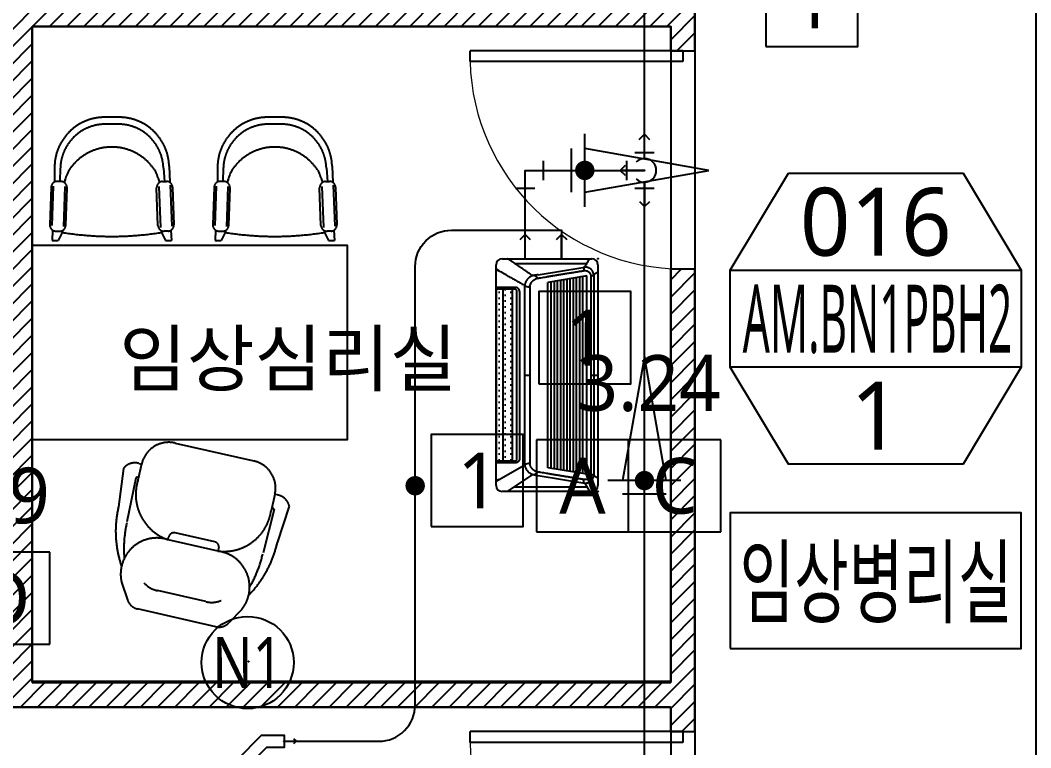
# Model space of a CAD drawing. Extents: x 11551484 to 2613213153046, y -2602833546311 to 14142.
# Drawn here: x 23017591 to 23021758, y -28528169 to -28525168 of the extents above; entities that cross this region are included whole.
import ezdxf
from ezdxf.enums import TextEntityAlignment as Align

# ---------------------------------------------------------------- set-up
doc = ezdxf.new("R2010")
doc.units = 0
doc.header["$LTSCALE"] = 1000
doc.header["$MEASUREMENT"] = 0
doc.header["$PDMODE"] = 35
doc.linetypes.add('DH-HID2', pattern=[1.2, 0.8, -0.4])
doc.layers.get('0').update_dxf_attribs({"linetype": 'CONTINUOUS'})
for name, color, linetype in [('03-TEXT', 3, 'CONTINUOUS'), ('DVM_DRAIN', 5, 'CONTINUOUS'), ('DVM_DRAIN_MARK', 7, 'CONTINUOUS'), ('DVM_INDOOR', 7, 'CONTINUOUS'), ('DVM_INOUT_MARK', 2, 'CONTINUOUS'), ('DVM_INOUT_NAME', 7, 'CONTINUOUS'), ('DVM_JOINT', 6, 'CONTINUOUS'), ('DVM_PIPE', 3, 'CONTINUOUS'), ('DVM_PIPE_MARK', 2, 'CONTINUOUS'), ('DVM_PIPE_MARK_LEN', 7, 'CONTINUOUS'), ('DVM_ROOM', 2, 'CONTINUOUS'), ('DVM_UNIT_BP', 7, 'CONTINUOUS'), ('DVM_UNIT_DP', 4, 'CONTINUOUS'), ('DVM_UNIT_LP', 3, 'CONTINUOUS'), ('FU-FURM', 251, 'DH-HID2'), ('wall', 3, 'CONTINUOUS'), ('WINDOW', 4, 'CONTINUOUS')]:
    doc.layers.add(name, color=color, linetype=linetype)
doc.layers.add('DVM_PMAT_MARK', color=6, linetype='CONTINUOUS', lineweight=25)
doc.styles.add('DVM_DEFAULT', font='malgun.ttf')
doc.styles.add('맑은 고딕', font='malgun.ttf')
pattern_1 = [(45, (-34694.73, 110.66), (-35.35533906, 35.35533906), [])]

# ---------------------------------------------------------------- blocks, each defined once
blk = doc.blocks.new('F-123')
at = {"layer": 'FU-FURM'}
for p, q in [((42.5, 491.5), (-33, 491.5)), ((38.3, 462.8), (-29.6, 462.8)), ((-236.2, 289.3), (-236.7, 224.1)), ((-212.5, 280.8), (-214.2, 226.4)), ((-185.6, 254), (-187.6, 248.9)), ((-183.5, 259.1), (-185.6, 254)), ((-181.4, 264), (-183.5, 259.1)), ((-179.3, 268.5), (-181.4, 264)), ((-177.1, 272.7), (-179.3, 268.5)), ((177.1, 272.7), (179.3, 268.5)), ((179.3, 268.5), (181.4, 264)), ((181.4, 264), (183.5, 259.1)), ((183.5, 259.1), (185.6, 254)), ((185.6, 254), (187.6, 248.9)), ((212.7, 280.8), (217.6, 226.5)), ((236.2, 289.3), (239.5, 222.5)), ((-208.5, 226.2), (-224.9, 226.7)), ((-195.3, 224.3), (-195.9, 221.2)), ((-194.6, 227.6), (-195.3, 224.3)), ((-193.7, 231.1), (-194.6, 227.6)), ((-192.5, 234.9), (-193.7, 231.1)), ((-191.1, 239.2), (-192.5, 234.9)), ((-189.5, 243.9), (-191.1, 239.2)), ((-187.6, 248.9), (-189.5, 243.9)), ((187.6, 248.9), (189.5, 243.9)), ((189.5, 243.9), (191.1, 239.2)), ((191.1, 239.2), (192.5, 234.9)), ((192.5, 234.9), (193.7, 231.1)), ((193.7, 231.1), (194.6, 227.6)), ((194.6, 227.6), (195.8, 222.2)), ((208.5, 226.2), (224.9, 226.7)), ((240.4, 211.6), (246.9, 41.8)), ((-250.3, 203), (-255.7, 47.5)), ((-242.2, 206.7), (-247.9, 44.9)), ((-194.3, 205.8), (-199.5, 41.2)), ((-190.3, 45.2), (-184.8, 200.7)), ((190.3, 45.2), (184.8, 200.7)), ((194, 206), (200.1, 37.3)), ((250.3, 203), (255.7, 47.5)), ((-244.4, 25.9), (-245.7, -16.4)), ((-232, 22.1), (-215.7, 21.5)), ((-204.8, 16.4), (-221.2, -16.4)), ((-203.5, 24.3), (-203.7, 16.3)), ((204.8, 16.4), (204.3, 23.9)), ((204.8, 16.4), (221.2, -16.4)), ((232, 22.1), (215.7, 21.5)), ((243.8, 25.5), (245.7, -16.4)), ((-245.7, -16.4), (-221.2, -16.4)), ((221.2, -16.4), (245.7, -16.4))]:
    blk.add_line(p, q, dxfattribs=at)
for centre, radius, start, end in [((-29.5, 284.7), 206.8, 90.8381, 178.7143), ((-26.4, 276.7), 186.1, 90.8381, 178.7144), ((26.6, 276.7), 186.1, 1.2856, 89.1619), ((29.5, 284.7), 206.8, 1.2856, 89.1619), ((0, 157.1), 211.5, 33.1238, 146.8761), ((-225.7, 202.2), 24.6, 88.0002, 178.0003), ((-209.4, 201.6), 24.6, 357.9998, 88.0001), ((0, 157.1), 211.5, 158.2783, 158.4011), ((209.4, 201.6), 24.6, 92, 182.0003), ((0, 157.1), 211.5, 21.5989, 21.7217), ((225.7, 202.2), 24.6, 2.0002, 91.9997), ((-231.2, 46.6), 24.6, 178.0001, 268.0003), ((-214.8, 46.1), 24.6, 268.0001, 358), ((214.8, 46.1), 24.6, 181.9999, 272.0001), ((231.2, 46.6), 24.6, 271.9999, 2.0001), ((0, 1288), 1288, 260.8522, 279.1478)]:
    blk.add_arc(centre, radius, start, end, dxfattribs=at)
blk = doc.blocks.new('F-127')
at = {"layer": 'FU-FURM'}
for p, q in [((-250.4, 609.9), (-210, 675.3)), ((-160.7, 702.6), (170.2, 700.4)), ((258.7, 606.5), (219.1, 672.4)), ((-98.2, 610.2), (106.5, 608.8)), ((-103.5, 396.3), (-103.6, 384.8)), ((-103.5, 396.3), (108.9, 394.9)), ((108.9, 394.9), (108.8, 383.4)), ((-291.1, 179), (-285.2, 363.1)), ((-80.8, 361.7), (85.7, 360.5)), ((293.5, 175), (290.1, 359.3)), ((-349.7, 151.9), (-333.7, 310.5)), ((351.8, 147.1), (337.9, 305.9)), ((-285.5, 174.4), (-280.6, 174.4)), ((-281, 116.9), (-280.5, 185.9)), ((282.5, 113.1), (283, 182.1)), ((287.8, 170.6), (282.9, 170.6)), ((-292.5, 117), (-281, 116.9)), ((294, 113), (282.5, 113.1)), ((166.7, -1.1), (-166.7, 1.1))]:
    blk.add_line(p, q, dxfattribs=at)
for centre, radius, start, end in [((-161.1, 645.1), 57.5, 89.6131, 148.3025), ((169.8, 642.9), 57.5, 30.9236, 89.6131), ((-116.3, 544.9), 149.1, 154.1408, 274.8981), ((-102.9, 516.1), 94.2, 87.1541, 126.9897), ((109.9, 514.6), 94.2, 52.2364, 92.072), ((123.6, 543.2), 149.1, 264.328, 25.0854), ((113.4, 309.1), 447.1, 147.9018, 179.8205), ((-109.2, 310.6), 447.1, 359.4056, 31.3243), ((191, 365.2), 476.1, 162.013, 179.7112), ((-186.1, 367.8), 476.1, 359.5149, 17.2131), ((-84.8, 200.2), 196.3, 95.4964, 184.1882), ((-80.6, 384.7), 23, 179.6131, 269.6131), ((85.8, 383.5), 23, 269.6131, 359.6131), ((87.4, 199.1), 196.3, 355.0379, 83.7297), ((-285.5, 180.2), 5.75, 177.889, 269.6131), ((287.9, 176.3), 5.75, 269.6131, 1.3372), ((-294.8, 177.6), 60.7, 205.1053, 272.1933), ((297.2, 173.6), 60.7, 267.0328, 334.1208), ((-166, 116.1), 115, 179.6131, 269.6131), ((167.5, 113.9), 115, 269.6131, 359.6131)]:
    blk.add_arc(centre, radius, start, end, dxfattribs=at)
blk = doc.blocks.new('$DorLib2D$00000001')
for p, q in [((0.45, 0.975), (0.5, 0.975)), ((0.45, 0), (0.45, 0.975)), ((0.5, 0), (0.5, 0.975)), ((0.5, 0), (0.45, 0))]:
    blk.add_line(p, q)
at = {"lineweight": 13}
blk.add_arc((0.475, 0), 0.975, 91.4693, 180, dxfattribs=at)
blk = doc.blocks.new('DVM_BACKGROUND')
at = {"layer": 'wall', "ltscale": 10}
h = blk.add_hatch(dxfattribs=at)
h.set_pattern_fill('_USER', color=256, scale=50, angle=45, pattern_type=0)
h.set_pattern_definition(pattern_1)
h.paths.add_polyline_path([(11482901.3, -14250865.3), (11482901.3, -14255273), (11483101.3, -14255273), (11483101.3, -14252465.3), (11483101.3, -14251665.3), (11483101.3, -14250865.3)])
h.paths.add_polyline_path([(11485833.8, -14251865.3), (11485833.8, -14252565.3), (11485833.8, -14255273), (11485933.8, -14255273), (11485933.8, -14254268.7), (11485933.8, -14253468.7), (11485933.8, -14252565.3), (11488565.8, -14252565.3), (11488566.3, -14252565.8), (11488566.3, -14252665.3), (11488616.3, -14252665.3), (11488666.3, -14252665.3), (11488666.3, -14252465.3), (11485933.8, -14252465.3), (11485933.8, -14251865.3)])
h.paths.add_polyline_path([(11488616.3, -14255473.5), (11488666.3, -14255473.5), (11488666.3, -14255273), (11488666.3, -14253565.3), (11488566.3, -14253565.3), (11488566.3, -14255273), (11488566.3, -14255373), (11488566.3, -14255473.5)])
h.paths.add_polyline_path([(11481880.9, -14254179.7), (11481880.9, -14253458.6), (11482280, -14253458.6), (11482280, -14254179.7)], flags=9)
h = blk.add_hatch(dxfattribs=at)
h.set_pattern_fill('_USER', color=256, scale=50, angle=45, pattern_type=0)
h.set_pattern_definition(pattern_1)
h.paths.add_polyline_path([(11488666.3, -14256373.5), (11488566.3, -14256373.5), (11488566.3, -14258567.5), (11488666.3, -14258567.5)])
h.paths.add_polyline_path([(11482901.3, -14255273), (11482901.3, -14257527.5), (11483061.3, -14257527.5), (11483061.3, -14258312.5), (11482901.3, -14258312.5), (11482901.3, -14258617.5), (11483201.3, -14258617.5), (11483201.2, -14255373), (11485598.1, -14255373), (11485617.3, -14255373), (11485617.3, -14255373), (11485627.3, -14255373), (11485698.1, -14255373), (11488565.8, -14255373), (11488566.3, -14255373), (11488566.3, -14255273), (11485933.8, -14255273), (11485833.8, -14255273), (11483101.3, -14255273)])
h.paths.add_polyline_path([(11481880.9, -14254179.7), (11481880.9, -14253458.6), (11482280, -14253458.6), (11482280, -14254179.7)], flags=9)
h.paths.add_polyline_path([(11481880.9, -14257334.4), (11481880.9, -14256606), (11482280, -14256606), (11482280, -14257334.4)], flags=9)
h.paths.add_polyline_path([(11485520.4, -14259048.7), (11486247.3, -14259048.7), (11486247.3, -14259447.8), (11485520.4, -14259447.8)], flags=9)
h.paths.add_polyline_path([(11485630.4, -14255858), (11485657.2, -14255858), (11485657.2, -14255624.3), (11485630.4, -14255624.3)], flags=9)
at = {"color": 251, "true_color": 0x636466}
blk.add_lwpolyline([(11485933.8, -14254268.7), (11487233.8, -14254268.7), (11487233.8, -14253468.7), (11485933.8, -14253468.7)], close=True, dxfattribs=at)
at = {"layer": 'wall', "ltscale": 10}
for p, q in [((11488666.3, -14252665.3), (11488666.3, -14252465.3)), ((11488565.8, -14252565.3), (11485933.8, -14252565.3)), ((11485933.8, -14252565.3), (11485933.8, -14255273)), ((11485933.8, -14252565.3), (11485933.8, -14252565.3)), ((11488565.8, -14252565.3), (11488566.3, -14252565.8)), ((11488566.3, -14252665.3), (11488566.3, -14252565.8)), ((11488566.3, -14252665.3), (11488666.3, -14252665.3)), ((11488566.3, -14255273), (11488566.3, -14253565.3)), ((11488566.3, -14253565.3), (11488666.3, -14253565.3)), ((11488666.3, -14255273), (11488666.3, -14253565.3)), ((11488566.3, -14255273), (11485933.8, -14255273)), ((11488666.3, -14255273), (11488666.3, -14255273)), ((11488666.3, -14255273), (11488666.3, -14255273)), ((11488666.3, -14255473.5), (11488666.3, -14255273)), ((11488565.8, -14255373), (11483201.2, -14255373)), ((11488565.8, -14255373), (11488566.3, -14255373)), ((11488566.3, -14255473.5), (11488566.3, -14255373)), ((11488566.3, -14255473.5), (11488666.3, -14255473.5))]:
    blk.add_line(p, q, dxfattribs=at)
at = {"color": 251, "true_color": 0x636466}
for p in [(11486261.7, -14253431.1), (11486933.8, -14253431.1)]:
    blk.add_blockref('F-123', p, dxfattribs=at)
at = {"color": 251, "true_color": 0x636466, "rotation": 167.5467662269849}
blk.add_blockref('F-127', (11486684.9, -14254320.4), dxfattribs=at)
at = {"layer": 'WINDOW', "xscale": -900, "yscale": -900, "zscale": -900, "rotation": 270}
for p in [(11488616.3, -14253115.3), (11488616.3, -14255923.5)]:
    blk.add_blockref('$DorLib2D$00000001', p, dxfattribs=at)
at = {"layer": '03-TEXT', "style": '맑은 고딕'}
blk.add_text('임상심리실', height=222.22, dxfattribs=at).set_placement((11486292.1, -14253824), align=Align.TOP_LEFT)
blk = doc.blocks.new('DVM_DP_VEC')
at = {"layer": 'DVM_UNIT_DP', "color": 0}
blk.add_line((0, 0), (100, 0), dxfattribs=at)
blk.add_lwpolyline([(78.8, 21.2), (100, 0), (78.8, -21.2)], dxfattribs=at)
blk.add_point((0, 0), dxfattribs=at)
blk = doc.blocks.new('DVM_LP_VEC')
at = {"layer": 'DVM_UNIT_LP', "color": 0}
blk.add_line((0, 0), (100, 0), dxfattribs=at)
blk.add_lwpolyline([(78.8, 21.2), (100, 0), (78.8, -21.2)], dxfattribs=at)
blk.add_point((0, 0), dxfattribs=at)
blk = doc.blocks.new('DVM_ID_CST_WF1W_AP_740X135X360_T_BLO')
at = {"layer": 'DVM_INDOOR'}
h = blk.add_hatch(dxfattribs=at)
h.set_pattern_fill('DOTS', color=0, scale=15)
h.set_pattern_definition([(0, (-2e-08, 0.976), (11.9062, 23.8125), [0, -23.8125])])
h.paths.add_polyline_path([(-354.5, 354.1), (-354.5, 343.2, 0.414214), (-345.6, 334.3), (345.6, 334.3, 0.414214), (354.5, 343.2), (354.5, 354.1)])
h.paths.add_polyline_path([(-354.5, 391.7), (-354.5, 354.1), (354.5, 354.1), (354.5, 391.7)])
h.paths.add_polyline_path([(354.5, 391.7), (354.5, 420), (-354.5, 420), (-354.5, 391.7)])
at = {"layer": 'DVM_INDOOR', "color": 0}
for p, q in [((-455, 420), (455, 420)), ((-436.9, 420), (-370, 302)), ((354.5, 420), (-354.5, 420)), ((-354.5, 343.2), (-354.5, 420)), ((354.5, 343.2), (354.5, 420)), ((362, 344.1), (362, 420)), ((-480, 25), (-480, 395)), ((354.5, 391.7), (-354.5, 391.7)), ((480, 395), (480, 25)), ((-480, 373.1), (-409.8, 268.2)), ((-461, 344.7), (-461, 45.3)), ((354.5, 354.1), (-354.5, 354.1)), ((-345.6, 334.3), (345.6, 334.3)), ((461, 343.9), (461, 45.3)), ((-366.8, 302.1), (366.8, 302.1)), ((-366.8, 302.1), (-361.2, 280.5)), ((344.2, 323), (-344.2, 323)), ((-0.1, 302.1), (-0.1, 280.5)), ((-411, 263), (-399.7, 246.8)), ((364.1, 280.5), (-364.2, 280.5)), ((411, 263), (399.6, 246.8)), ((-413.8, 247), (-444.2, 62.5)), ((413.8, 247), (444.2, 62.5)), ((-409, 45.6), (-382.4, 206)), ((-386.8, 179.4), (386.7, 179.4)), ((-384.6, 192.5), (384.5, 192.5)), ((-382.4, 206), (382.3, 206)), ((408.9, 45.6), (382.3, 206)), ((-395.5, 127.3), (395.3, 127.3)), ((-393.3, 140.3), (393.2, 140.3)), ((-391.1, 153.4), (391, 153.4)), ((-389, 166.4), (388.9, 166.4)), ((-402, 88.1), (401.9, 88.1)), ((-399.8, 101.1), (399.7, 101.1)), ((-397.7, 114.2), (397.5, 114.2)), ((-445.2, 54.1), (-480, 34.5)), ((-444.8, 58.4), (-430.8, 58.4)), ((-409, 45.6), (408.9, 45.6)), ((-406.3, 62.1), (406.2, 62.1)), ((-404.1, 75.1), (404, 75.1)), ((444.8, 58.4), (430.8, 58.4)), ((455, 0), (-455, 0)), ((-407.4, 29), (-412.2, 17.4)), ((412.2, 17.4), (-412.2, 17.4)), ((407.4, 29), (-407.4, 29)), ((0, 29), (0, 0)), ((407.4, 29), (412.2, 17.4))]:
    blk.add_line(p, q, dxfattribs=at)
for centre, radius, start, end in [((-455, 395), 25, 90, 180), ((455, 395), 25, 0, 90), ((-345.6, 343.2), 8.88, 180, 270), ((345.6, 343.2), 8.88, 270, 0), ((-455, 25), 25, 180, 270), ((455, 25), 25, 270, 0)]:
    blk.add_arc(centre, radius, start, end, dxfattribs=at)
for points, knots in [([(-435, 416.7), (-435.1, 416.8), (-435.4, 417.3), (-435.7, 417.9), (-436, 418.4)], [0, 0, 0, 0, 0.106736, 1, 1, 1, 1]), ([(-362, 387), (-362, 387.2), (-362, 387.4), (-362, 387.7), (-362, 387.9), (-362, 388.4), (-362, 388.7), (-362, 389.7), (-362, 390.3), (-362, 392.3), (-362, 393.7), (-362, 396.3), (-362, 397.6), (-362, 400.2), (-362, 401.5), (-362, 404.2), (-362, 405.5), (-362, 408.1), (-362, 409.3), (-362, 411.9), (-362, 413.2), (-362, 415.8), (-362, 417.1), (-362, 418.3), (-362, 418.9), (-362, 419.4), (-362, 420)], [0, 0, 0, 0, 0.015625, 0.015625, 0.03125, 0.03125, 0.0625, 0.0625, 0.125, 0.125, 0.25, 0.25, 0.375, 0.375, 0.5, 0.5, 0.625, 0.625, 0.75, 0.75, 0.875, 0.875, 1, 1, 1, 1.05432, 1.05432, 1.05432, 1.05432]), ([(418, 387), (418.2, 387.4), (418.8, 388.4), (419.7, 390.1), (420.8, 392), (422.3, 394.6), (424.8, 399.1), (427.7, 404.2), (429.9, 408), (430.6, 409.2), (432.7, 412.8), (434.8, 416.4), (436.9, 420)], [0, 0, 0, 0, 0.050139, 0.137081, 0.224022, 0.310963, 0.484846, 0.83261, 1, 1, 1, 1.496854, 1.496854, 1.496854, 1.496854]), ([(435, 416.7), (435.1, 416.8), (435.4, 417.3), (435.7, 417.9), (436, 418.4)], [0, 0, 0, 0, 0.106736, 1, 1, 1, 1]), ([(-430.6, 409.2), (-431.4, 410.5), (-432.8, 413), (-434.3, 415.5), (-435, 416.7)], [0, 0, 0, 0, 0.521062, 1, 1, 1, 1]), ([(-362, 344.1), (-362, 344.6), (-362, 345.3), (-362, 346), (-362, 346.4), (-362, 346.6), (-362, 346.7), (-362, 347.7), (-362, 348.6), (-362, 351.3), (-362, 353.1), (-362, 358.5), (-362, 362.1), (-362, 367.4), (-362, 370.1), (-362, 372.8), (-362, 374.6), (-362, 375.5), (-362, 378.1), (-362, 379.9), (-362, 382.1), (-362, 382.6), (-362, 383.5), (-362, 383.9), (-362, 384.8), (-362, 385.3), (-362, 386.1), (-362, 386.6), (-362, 387)], [0, 0, 0, 0, 0.03125, 0.046875, 0.054687, 0.054687, 0.0625, 0.0625, 0.125, 0.125, 0.25, 0.25, 0.5, 0.5, 0.625, 0.6875, 0.6875, 0.75, 0.75, 0.875, 0.875, 0.90625, 0.90625, 0.9375, 0.9375, 0.96875, 0.96875, 1, 1, 1, 1]), ([(410.1, 373.1), (410.4, 373.6), (412.1, 376.7), (414.6, 381), (416.9, 385.2), (417.8, 386.8), (418, 387)], [0, 0, 0, 0, 0.104224, 0.662054, 0.940968, 1, 1, 1, 1]), ([(435, 416.7), (434.3, 415.5), (432.8, 413), (431.4, 410.5), (430.6, 409.2)], [0, 0, 0, 0, 0.478938, 1, 1, 1, 1]), ([(-357.4, 329.3), (-357.6, 329.6), (-357.8, 329.8), (-358.1, 330.2), (-358.3, 330.4), (-358.4, 330.6), (-358.5, 330.8), (-358.6, 330.8), (-359, 331.5), (-359.3, 332), (-359.9, 333.2), (-360.2, 333.8), (-360.7, 335), (-360.9, 335.6), (-361.2, 336.3), (-361.2, 336.4), (-361.2, 336.6), (-361.3, 336.8), (-361.4, 337.1), (-361.5, 337.6), (-361.5, 337.9), (-361.6, 338.3), (-361.6, 338.4), (-361.7, 338.5), (-361.7, 338.6), (-361.7, 338.8), (-361.7, 338.9), (-361.7, 339), (-361.8, 339.1), (-361.8, 339.5), (-361.8, 339.8), (-361.9, 340.5), (-361.9, 340.8), (-361.9, 341.5), (-361.9, 341.8), (-362, 342.5), (-362, 342.8), (-362, 343.5), (-362, 343.8), (-362, 344.1)], [0, 0, 0, 0, 0.0625, 0.0625, 0.09375, 0.109375, 0.109375, 0.125, 0.125, 0.25, 0.25, 0.375, 0.375, 0.5, 0.5, 0.515625, 0.515625, 0.53125, 0.5625, 0.5625, 0.625, 0.625, 0.640625, 0.640625, 0.65625, 0.65625, 0.671875, 0.671875, 0.6875, 0.6875, 0.75, 0.75, 0.8125, 0.8125, 0.875, 0.875, 0.9375, 0.9375, 1, 1, 1, 1]), ([(358.4, 330.6), (358.4, 330.7), (358.5, 330.7), (358.6, 330.9), (358.6, 330.9), (358.7, 331.1), (358.8, 331.2), (359.1, 331.6), (359.2, 331.9), (359.7, 332.6), (359.9, 333.2), (360.4, 334.2), (360.6, 334.8), (360.9, 335.6), (361, 335.9), (361.2, 336.3), (361.2, 336.5), (361.3, 336.8), (361.4, 337.2), (361.5, 337.6), (361.6, 338.1), (361.6, 338.2), (361.7, 338.5), (361.7, 338.7), (361.7, 339), (361.8, 339.1), (361.8, 339.4), (361.8, 339.6), (361.9, 340), (361.9, 340.3), (361.9, 340.9), (361.9, 341.2), (361.9, 341.8), (361.9, 342.1), (362, 342.7), (362, 343), (362, 343.5), (362, 343.8), (362, 344.1)], [0, 0, 0, 0, 0.015625, 0.015625, 0.03125, 0.03125, 0.0625, 0.0625, 0.125, 0.125, 0.25, 0.25, 0.375, 0.375, 0.4375, 0.4375, 0.46875, 0.46875, 0.5, 0.5625, 0.5625, 0.59375, 0.59375, 0.625, 0.625, 0.65625, 0.65625, 0.6875, 0.6875, 0.75, 0.75, 0.8125, 0.8125, 0.875, 0.875, 0.9375, 0.9375, 1, 1, 1, 1]), ([(410.1, 373.1), (408.9, 371), (406.2, 366.3), (402.1, 359), (397.7, 351.1), (391.8, 340.7), (384.5, 327.7), (377.1, 314.6), (372.3, 306), (370.4, 302.7), (370, 302)], [0, 0, 0, 0, 0.089531, 0.199634, 0.309737, 0.419839, 0.640044, 0.86025, 0.970352, 1, 1, 1, 1]), ([(409.8, 268.2), (410, 268.4), (411.8, 271.1), (416.7, 278.4), (424.7, 290.1), (432.7, 301.8), (439, 311.2), (443.8, 318.2), (448.5, 325.3), (453.2, 332.3), (457.2, 338.1), (459.7, 342), (460.8, 343.6), (461, 343.9)], [0, 0, 0, 0, 0.010955, 0.103774, 0.289412, 0.47505, 0.567869, 0.660688, 0.753507, 0.846326, 0.939144, 0.985554, 1, 1, 1, 1]), ([(461, 343.9), (461.2, 344.1), (461.7, 344.9), (462.6, 346.3), (463.8, 348.1), (465.4, 350.4), (468.1, 354.5), (470.7, 358.3), (472.4, 361), (472.6, 361.4)], [0, 0, 0, 0, 0.037738, 0.137718, 0.237698, 0.337678, 0.537639, 0.93756, 1, 1, 1, 1]), ([(473.9, 363.4), (474.7, 364.7), (476.3, 367.2), (478, 369.9), (478.8, 371.3), (478.9, 371.4), (479.2, 371.9), (479.5, 372.4), (479.8, 372.9), (479.9, 373), (479.9, 373.1), (480, 373.2)], [0, 0, 0, 0, 0.492452, 0.931007, 1, 1, 1, 1.177978, 1.177978, 1.177978, 1.215499, 1.215499, 1.215499, 1.215499]), ([(-370, 302), (-370.2, 302), (-371.1, 301.9), (-372.6, 301.8), (-375.2, 301.3), (-378.4, 300.6), (-383.3, 298.9), (-388.1, 296.6), (-392.5, 293.7), (-395.6, 291.1), (-398.5, 288.3), (-402, 284.3), (-405.8, 278.6), (-408.3, 273), (-409.4, 269.4), (-409.7, 268.5), (-409.8, 268.2)], [0, 0, 0, 0, 0.012226, 0.048215, 0.084203, 0.15618, 0.228157, 0.372111, 0.444088, 0.516065, 0.588042, 0.660018, 0.803972, 0.947926, 0.983915, 1, 1, 1, 1]), ([(-370, 302), (-369.6, 302.1), (-368.5, 302.1), (-367.4, 302.1), (-366.8, 302.1)], [0, 0, 0, 0, 0.39769, 1, 1, 1, 1]), ([(-344.2, 323), (-344.5, 323), (-345.1, 323.1), (-345.7, 323.1), (-346.4, 323.2), (-347, 323.3), (-347.6, 323.4), (-348.2, 323.5), (-348.5, 323.6), (-349, 323.7), (-349.2, 323.8), (-349.4, 323.9), (-349.6, 323.9), (-349.7, 324), (-350, 324.1), (-350.6, 324.3), (-351.8, 324.8), (-352.6, 325.3), (-353.4, 325.8), (-353.7, 326), (-354.1, 326.2), (-354.2, 326.4), (-354.4, 326.5), (-354.6, 326.6), (-354.6, 326.7), (-355.2, 327.1), (-355.7, 327.5), (-356.6, 328.4), (-357, 328.8), (-357.4, 329.3)], [0, 0, 0, 0, 0.0625, 0.125, 0.125, 0.1875, 0.25, 0.25, 0.3125, 0.3125, 0.34375, 0.359375, 0.359375, 0.375, 0.375, 0.4375, 0.5, 0.625, 0.625, 0.6875, 0.6875, 0.71875, 0.734375, 0.734375, 0.75, 0.75, 0.875, 0.875, 1, 1, 1, 1]), ([(344.2, 323), (344.5, 323), (344.9, 323.1), (345.6, 323.1), (345.9, 323.1), (346.6, 323.2), (346.9, 323.3), (347.6, 323.4), (348, 323.5), (348.6, 323.6), (349, 323.7), (349.4, 323.9), (349.5, 323.9), (349.7, 324), (349.7, 324), (350, 324.1), (350.2, 324.1), (351, 324.5), (351.6, 324.8), (352.5, 325.3), (353.1, 325.6), (353.7, 326), (354.1, 326.3), (354.3, 326.4), (354.5, 326.6), (354.6, 326.6), (354.7, 326.7), (355, 327), (355.4, 327.3), (355.9, 327.7), (356.4, 328.2), (356.9, 328.7), (357.6, 329.5), (358, 330), (358.4, 330.6)], [0, 0, 0, 0, 0.0625, 0.0625, 0.125, 0.125, 0.1875, 0.1875, 0.25, 0.25, 0.3125, 0.3125, 0.328125, 0.328125, 0.34375, 0.34375, 0.375, 0.375, 0.5, 0.5, 0.5625, 0.625, 0.625, 0.65625, 0.65625, 0.671875, 0.671875, 0.6875, 0.75, 0.75, 0.8125, 0.875, 0.875, 1, 1, 1, 1]), ([(361.2, 280.5), (361.4, 281.1), (361.5, 281.6), (361.6, 282.2), (361.8, 282.7), (361.9, 283.2), (362.1, 283.8), (363.6, 289.9), (365.2, 296), (366.8, 302.1)], [-0.176159, -0.176159, -0.176159, -0.176159, -0.087991, -0.087991, -0.087991, 0, 0, 0, 1, 1, 1, 1]), ([(370, 302), (369.6, 302.1), (368.5, 302.1), (367.4, 302.1), (366.8, 302.1)], [0, 0, 0, 0, 0.39769, 1, 1, 1, 1]), ([(409.8, 268.2), (409.7, 268.5), (409.4, 269.4), (408.3, 273), (405.8, 278.6), (402, 284.3), (398.5, 288.3), (395.6, 291.1), (392.5, 293.7), (388.1, 296.6), (383.3, 298.9), (378.4, 300.6), (375.2, 301.3), (372.6, 301.8), (371.1, 301.9), (370.2, 302), (370, 302)], [0, 0, 0, 0, 0.016085, 0.052074, 0.196028, 0.339982, 0.411958, 0.483935, 0.555912, 0.627889, 0.771843, 0.84382, 0.915797, 0.951785, 0.987774, 1, 1, 1, 1]), ([(-411, 263), (-411.3, 260.9), (-412.1, 256.6), (-413, 251.3), (-413.6, 248.1), (-413.8, 247)], [0, 0, 0, 0, 0.398172, 0.796343, 1, 1, 1, 1]), ([(-409.8, 268.2), (-409.9, 267.8), (-410.4, 266.1), (-410.7, 264.4), (-411, 263)], [0, 0, 0, 0, 0.21662, 1, 1, 1, 1]), ([(-399.7, 246.8), (-399.3, 248.8), (-398.8, 250.9), (-397.8, 253.9), (-397.5, 254.9), (-396.7, 256.9), (-396.2, 257.8), (-395.3, 259.7), (-394.8, 260.6), (-393.7, 262.4), (-393.2, 263.3), (-392, 265), (-391.4, 265.8), (-390.1, 267.4), (-388.7, 269), (-387.2, 270.4), (-385.7, 271.8), (-384.9, 272.5), (-383.3, 273.7), (-382.5, 274.3), (-380.8, 275.4), (-379.9, 276), (-378.1, 276.9), (-377.2, 277.4), (-375.4, 278.2), (-374.5, 278.6), (-371.6, 279.6), (-369.7, 280.2), (-367.7, 280.5)], [0, 0, 0, 0, 0.125, 0.125, 0.1875, 0.1875, 0.25, 0.25, 0.3125, 0.3125, 0.375, 0.375, 0.4375, 0.4375, 0.5, 0.5625, 0.5625, 0.625, 0.625, 0.6875, 0.6875, 0.75, 0.75, 0.8125, 0.8125, 0.875, 0.875, 1, 1, 1, 1]), ([(-364.3, 280.5), (-365, 280.5), (-365.6, 280.5), (-366.5, 280.5), (-366.6, 280.5), (-366.7, 280.5)], [0, 0, 0, 0, 0.821787, 0.821787, 1, 1, 1, 1]), ([(364.1, 280.5), (364.1, 280.5), (364.1, 280.5), (364.1, 280.5), (364.1, 280.5), (364.1, 280.5)], [0, 0, 0, 0, 0.5, 0.5, 1, 1, 1, 1]), ([(366.7, 280.5), (366.1, 280.5), (365.4, 280.5), (364.6, 280.5), (364.4, 280.5), (364.2, 280.5)], [0, 0, 0, 0, 0.786931, 0.786931, 1, 1, 1, 1]), ([(367.7, 280.5), (368.8, 280.3), (371.1, 279.8), (375.4, 278.3), (379.6, 276.3), (383.4, 273.7), (386.2, 271.5), (388.7, 269), (391.8, 265.4), (395.1, 260.5), (397.3, 255.5), (398.4, 252.1), (399.1, 249.7), (399.5, 248), (399.7, 246.8)], [0, 0, 0, 0, 0.071326, 0.142762, 0.285635, 0.357072, 0.428508, 0.499945, 0.571381, 0.714254, 0.857127, 0.892845, 0.928564, 1, 1, 1, 1]), ([(411, 263), (410.7, 264.4), (410.4, 266.1), (409.9, 267.8), (409.8, 268.2)], [0, 0, 0, 0, 0.78338, 1, 1, 1, 1]), ([(413.8, 247), (413.6, 248.1), (413, 251.3), (412.1, 256.6), (411.3, 260.9), (411, 263)], [0, 0, 0, 0, 0.203657, 0.601828, 1, 1, 1, 1]), ([(-430.8, 58.4), (-430.7, 58.9), (-430.6, 59.8), (-430.3, 61.3), (-430.1, 62.7), (-429.9, 64.2), (-429.5, 66.8), (-428.9, 70.5), (-428.1, 75.4), (-427.3, 80.3), (-426.5, 85.2), (-425.8, 90.1), (-425, 95), (-424.2, 99.9), (-423.4, 104.8), (-422.6, 109.7), (-421.8, 114.6), (-421, 119.5), (-420.2, 124.4), (-419.4, 129.3), (-418.6, 134.2), (-418, 137.8), (-417.6, 140.4), (-417.4, 141.9), (-417.1, 143.8), (-416.7, 146), (-416.3, 148.6), (-415.8, 151.5), (-415.3, 154.7), (-414.7, 158.3), (-414, 162.2), (-413.3, 166.5), (-412.6, 171), (-411.8, 175.6), (-411.1, 179.9), (-410.4, 183.9), (-409.8, 187.7), (-409.2, 191.3), (-408.6, 194.8), (-408, 198.2), (-407.5, 201.4), (-407, 204.4), (-406.5, 207.3), (-406, 210.1), (-405.7, 211.8), (-405.5, 212.7)], [0, 0, 0, 0, 0.009386, 0.018773, 0.028159, 0.037545, 0.046931, 0.078652, 0.110373, 0.142093, 0.173812, 0.205531, 0.23725, 0.268968, 0.300686, 0.332404, 0.364122, 0.395839, 0.427558, 0.459276, 0.490995, 0.522714, 0.530462, 0.540414, 0.552571, 0.566932, 0.583498, 0.602267, 0.623241, 0.646419, 0.671801, 0.699386, 0.729175, 0.761167, 0.787726, 0.813316, 0.837936, 0.861587, 0.884268, 0.90598, 0.926722, 0.946495, 0.965299, 0.983134, 1, 1, 1, 1]), ([(-405.5, 212.7), (-404.9, 216.2), (-403.7, 223.6), (-402.1, 233), (-400.7, 240.9), (-400, 244.8), (-399.7, 246.8)], [0, 0, 0, 0, 0.309267, 0.654634, 0.827317, 1, 1, 1, 1]), ([(399.7, 246.8), (400, 244.8), (400.7, 240.9), (402.1, 233), (403.7, 223.6), (404.9, 216.2), (405.5, 212.7)], [0, 0, 0, 0, 0.172683, 0.345367, 0.690733, 1, 1, 1, 1]), ([(405.5, 212.7), (405.6, 212.3), (405.8, 211.4), (406, 210.2), (406.2, 208.9), (406.4, 207.6), (406.6, 206.4), (406.8, 205.1), (407.1, 203.8), (407.3, 202.6), (407.5, 201.3), (407.7, 200), (407.9, 198.7), (408.1, 197.5), (408.3, 196.2), (408.6, 194.9), (408.8, 193.7), (409, 192.4), (409.2, 191.1), (409.4, 189.9), (409.6, 188.6), (409.8, 187.3), (410, 186.1), (410.3, 184.8), (410.5, 183.5), (410.7, 182.2), (410.9, 181), (411.1, 179.7), (411.3, 178.4), (411.5, 177.2), (411.7, 175.9), (412, 174.6), (412.2, 173.4), (412.4, 172.1), (412.6, 170.8), (412.8, 169.6), (413, 168.3), (413.2, 167), (413.4, 165.7), (413.7, 164.5), (413.9, 163.2), (414.1, 161.9), (414.3, 160.7), (414.5, 159.4), (414.7, 158.1), (414.9, 156.9), (415.1, 155.6), (415.3, 154.3), (415.5, 153), (415.8, 151.8), (416, 150.5), (416.2, 149.2), (416.4, 148), (416.6, 146.7), (416.8, 145.4), (417, 144.2), (417.2, 142.9), (417.4, 141.6), (417.6, 140.3), (417.8, 139.2), (418, 138), (418.3, 136.6), (418.6, 134.7), (419, 132.3), (419.4, 129.4), (420, 126.1), (420.6, 122.3), (421.3, 118), (422.1, 113.2), (422.9, 107.9), (423.9, 101.8), (425, 95.2), (426, 88.4), (427.1, 82), (428, 76.2), (428.8, 70.7), (429.5, 66.5), (430, 63.2), (430.4, 60.8), (430.7, 59.2), (430.8, 58.4)], [0, 0, 0, 0, 0.008229, 0.016457, 0.024686, 0.032914, 0.041143, 0.049372, 0.0576, 0.065829, 0.074057, 0.082286, 0.090515, 0.098743, 0.106972, 0.115201, 0.123429, 0.131658, 0.139887, 0.148115, 0.156344, 0.164573, 0.172802, 0.181031, 0.189259, 0.197488, 0.205717, 0.213946, 0.222175, 0.230404, 0.238633, 0.246862, 0.255091, 0.26332, 0.271549, 0.279778, 0.288007, 0.296236, 0.304465, 0.312694, 0.320924, 0.329153, 0.337382, 0.345612, 0.353841, 0.36207, 0.3703, 0.378529, 0.386759, 0.394988, 0.403218, 0.411447, 0.419677, 0.427907, 0.436137, 0.444366, 0.452596, 0.460826, 0.469056, 0.477286, 0.483305, 0.49245, 0.504719, 0.520112, 0.538631, 0.560274, 0.585042, 0.612935, 0.643953, 0.678095, 0.715362, 0.762507, 0.806641, 0.847764, 0.885877, 0.920978, 0.953069, 0.968712, 0.984356, 1, 1, 1, 1]), ([(-445.2, 54.1), (-445.3, 53.6), (-445.3, 52.5), (-445.3, 50.1), (-444.9, 46.9), (-443.9, 41.9), (-442.2, 37.2), (-440, 33.3), (-438.8, 31.5), (-438.1, 30.5), (-437.5, 29.8), (-436.9, 29.1), (-436.1, 28.1), (-435, 27), (-433.7, 25.7), (-432.3, 24.5), (-430.8, 23.4), (-428.8, 22.1), (-425.1, 20), (-421.1, 18.6), (-417.6, 17.9), (-416.2, 17.7), (-415.5, 17.6), (-415.3, 17.6)], [0, 0, 0, 0, 0.027593, 0.063273, 0.134631, 0.20599, 0.348707, 0.420066, 0.455745, 0.473585, 0.491424, 0.509264, 0.527103, 0.562783, 0.598462, 0.634141, 0.669821, 0.7055, 0.776858, 0.919576, 0.955255, 0.990934, 1, 1, 1, 1]), ([(-444.8, 58.4), (-445, 57.1), (-445.2, 55.7), (-445.2, 54.3), (-445.2, 54.1)], [0, 0, 0, 0, 0.89822, 1, 1, 1, 1]), ([(-428.2, 42), (-428.2, 42.2), (-429.1, 43.9), (-430.1, 46.6), (-430.9, 50.2), (-431.1, 52.5), (-431.1, 54.3), (-431.1, 56.1), (-430.9, 57.5), (-430.8, 58.4)], [0, 0, 0, 0, 0.029129, 0.352752, 0.514564, 0.676376, 0.757282, 0.838188, 1, 1, 1, 1]), ([(-407.4, 29), (-407.9, 29), (-408.7, 29), (-410, 29.1), (-411.3, 29.3), (-413.8, 29.8), (-416.7, 30.9), (-419.3, 32.4), (-420.8, 33.4), (-421.8, 34.2), (-422.8, 35), (-423.8, 35.9), (-424.5, 36.7), (-425.1, 37.4), (-425.5, 37.9), (-425.9, 38.5), (-426.4, 39.2), (-427.2, 40.3), (-427.8, 41.4), (-428.2, 42)], [0, 0, 0, 0, 0.050917, 0.101833, 0.15275, 0.203666, 0.407333, 0.509166, 0.560082, 0.610999, 0.661916, 0.712832, 0.763749, 0.789207, 0.814665, 0.840124, 0.865582, 0.916499, 1, 1, 1, 1]), ([(428.2, 42), (427.8, 41.4), (427.2, 40.3), (426.4, 39.2), (425.9, 38.5), (425.5, 37.9), (425.1, 37.4), (424.5, 36.7), (423.8, 35.9), (422.8, 35), (421.8, 34.2), (420.8, 33.4), (419.3, 32.4), (416.7, 30.9), (413.8, 29.8), (411.3, 29.3), (410, 29.1), (408.7, 29), (407.9, 29), (407.4, 29)], [0, 0, 0, 0, 0.083501, 0.134418, 0.159876, 0.185335, 0.210793, 0.236251, 0.287168, 0.338084, 0.389001, 0.439918, 0.490834, 0.592667, 0.796334, 0.84725, 0.898167, 0.949083, 1, 1, 1, 1]), ([(415.3, 17.6), (415.5, 17.6), (416.2, 17.7), (417.6, 17.9), (421.1, 18.6), (425.1, 20), (428.8, 22.1), (430.8, 23.4), (432.3, 24.5), (433.7, 25.7), (435, 27), (436.1, 28.1), (436.9, 29.1), (437.5, 29.8), (438.1, 30.5), (438.8, 31.5), (440, 33.3), (442.2, 37.2), (443.9, 41.9), (444.9, 46.9), (445.3, 50.1), (445.3, 52.5), (445.3, 53.6), (445.2, 54.1)], [0, 0, 0, 0, 0.009066, 0.044745, 0.080424, 0.223142, 0.2945, 0.330179, 0.365859, 0.401538, 0.437217, 0.472897, 0.490736, 0.508576, 0.526415, 0.544255, 0.579934, 0.651293, 0.79401, 0.865369, 0.936727, 0.972407, 1, 1, 1, 1]), ([(430.8, 58.4), (430.9, 57.5), (431.1, 56.1), (431.1, 54.3), (431.1, 52.5), (430.9, 50.2), (430.1, 46.6), (429.1, 43.9), (428.2, 42.2), (428.2, 42)], [0, 0, 0, 0, 0.161812, 0.242718, 0.323624, 0.485436, 0.647248, 0.970871, 1, 1, 1, 1]), ([(445.2, 54.1), (445.2, 54.3), (445.2, 55.7), (445, 57.1), (444.8, 58.4)], [0, 0, 0, 0, 0.10178, 1, 1, 1, 1]), ([(445.2, 54.1), (445.4, 54), (445.9, 53.8), (446.5, 53.5), (447.1, 53.1), (447.7, 52.8), (448.3, 52.4), (449, 52.1), (449.6, 51.7), (450.3, 51.3), (451, 51), (451.6, 50.6), (452.3, 50.2), (453, 49.8), (453.7, 49.4), (454.4, 49), (455.1, 48.6), (455.9, 48.2), (456.6, 47.8), (457.2, 47.5), (457.6, 47.2), (457.9, 47), (458.3, 46.9), (458.6, 46.7), (458.9, 46.5), (459.2, 46.4), (459.5, 46.2), (459.8, 46), (460.1, 45.9), (460.4, 45.7), (460.7, 45.5), (460.9, 45.4), (461, 45.3), (461, 45.3), (461, 45.3), (461, 45.3), (467.3, 41.8), (473.7, 38.3), (480, 34.8)], [0, 0, 0, 0, 0.037955, 0.076452, 0.11549, 0.15507, 0.195192, 0.235857, 0.277063, 0.318813, 0.361106, 0.403942, 0.447322, 0.491246, 0.535716, 0.58073, 0.62629, 0.672397, 0.71905, 0.76625, 0.785405, 0.804619, 0.823892, 0.843223, 0.862614, 0.882063, 0.901572, 0.921139, 0.940766, 0.960451, 0.980196, 1, 1, 1, 1, 1, 1, 2.206425, 2.206425, 2.206425, 2.206425]), ([(-425.8, 0), (-425.4, 0.6), (-424.9, 1.3), (-424.5, 1.9), (-424.4, 2.1), (-423.9, 2.9), (-423, 4.4), (-421.7, 6.5), (-420.7, 8.1), (-420.1, 9.1), (-419.9, 9.5), (-419.8, 9.7), (-419.6, 10), (-419.4, 10.4), (-418.8, 11.4), (-417.9, 13.1), (-416.6, 15.3), (-415.8, 16.8), (-415.3, 17.6)], [-0.138988, -0.138988, -0.138988, -0.138988, 0, 0, 0, 0.03065, 0.169129, 0.307607, 0.446086, 0.480706, 0.502343, 0.515325, 0.528308, 0.549945, 0.584564, 0.723043, 0.861521, 1, 1, 1, 1]), ([(-415.3, 17.6), (-414.9, 17.5), (-413.8, 17.5), (-412.8, 17.4), (-412.2, 17.4)], [0, 0, 0, 0, 0.427232, 1, 1, 1, 1]), ([(415.3, 17.6), (414.9, 17.5), (413.8, 17.5), (412.8, 17.4), (412.2, 17.4)], [0, 0, 0, 0, 0.427232, 1, 1, 1, 1]), ([(415.3, 17.6), (415.8, 16.8), (416.6, 15.3), (417.9, 13.1), (418.8, 11.4), (419.4, 10.4), (419.6, 10), (419.8, 9.7), (419.9, 9.5), (420.1, 9.1), (420.7, 8.1), (421.7, 6.5), (423, 4.4), (423.9, 2.9), (424.4, 2.1), (424.5, 1.9), (424.9, 1.3), (425.4, 0.6), (425.8, 0)], [0, 0, 0, 0, 0.138479, 0.276957, 0.415436, 0.450055, 0.471693, 0.484675, 0.497657, 0.519295, 0.553914, 0.692393, 0.830871, 0.96935, 1, 1, 1, 1.138988, 1.138988, 1.138988, 1.138988])]:
    blk.add_open_spline(points, degree=3, knots=knots, dxfattribs=at)
for points in [[(-473.9, 363.4), (-473.5, 362.7), (-473.1, 362.1), (-472.6, 361.4)], [(472.6, 361.4), (473.1, 362.1), (473.5, 362.7), (473.9, 363.4)], [(358.4, 330.7), (358.4, 330.7), (358.4, 330.7), (358.4, 330.6)], [(-366.7, 280.5), (-367.1, 280.5), (-367.4, 280.5), (-367.7, 280.5)], [(-364.2, 280.5), (-364.2, 280.5), (-364.3, 280.5), (-364.3, 280.5)], [(-364.3, 280.5), (-364.3, 280.5), (-364.3, 280.5), (-364.3, 280.5)], [(364.2, 280.5), (364.2, 280.5), (364.2, 280.5), (364.1, 280.5)], [(367.7, 280.5), (367.4, 280.5), (367.1, 280.5), (366.7, 280.5)], [(-444.2, 62.5), (-444.4, 61.1), (-444.6, 59.7), (-444.8, 58.4)], [(444.2, 62.5), (444.4, 61.1), (444.6, 59.7), (444.8, 58.4)]]:
    blk.add_open_spline(points, degree=3, dxfattribs=at)
at = {"layer": 'DVM_UNIT_BP'}
for p in [(-480, 0), (480, 0)]:
    blk.add_point(p, dxfattribs=at)
at = {"layer": 'DVM_UNIT_DP'}
blk.add_blockref('DVM_DP_VEC', (480, 300), dxfattribs=at)
at = {"layer": 'DVM_UNIT_LP'}
blk.add_blockref('DVM_LP_VEC', (480, 150), dxfattribs=at)
blk = doc.blocks.new('CAD_INOUT_MARK')
at = {"layer": 'DVM_INOUT_MARK', "color": 0}
for p, q in [((-600, 1560), (600, 1560)), ((600, 1160), (-600, 1160))]:
    blk.add_line(p, q, dxfattribs=at)
blk.add_lwpolyline([(-360, 1960), (360, 1960), (600, 1560), (600, 1160), (360, 760), (-360, 760), (-600, 1160), (-600, 1560), (-360, 1960)], dxfattribs=at)
at = {"layer": 'DVM_INOUT_NAME'}
blk.add_lwpolyline([(-600, 0), (600, 0), (600, 560), (-600, 560)], close=True, dxfattribs=at)
at = {"layer": 'DVM_INOUT_MARK', "color": 0, "style": 'DVM_DEFAULT'}
for tag, p in [('CAP', (0, 1760)), ('NO', (0, 960))]:
    blk.add_attdef(tag, text='', height=280, dxfattribs=at).set_placement(p, align=Align.MIDDLE_CENTER)
for tag, width, p, p2 in [('MNAME', 0.755882, (-548.8, 1220.2), (562.6, 1220.2)), ('QTY', 0.520692, (709.7, 1220.2), (1089.2, 1220.2))]:
    blk.add_attdef(tag, text='', height=280, dxfattribs=dict(at, width=width)).set_placement(p, p2, align=Align.FIT)
at = {"layer": 'DVM_INOUT_NAME', "style": 'DVM_DEFAULT', "width": 0.924483}
blk.add_attdef('INAME', text='', height=280, dxfattribs=at).set_placement((-561.8, 134), (564.5, 134), align=Align.FIT)
blk = doc.blocks.new('ACC_AC_RF')
at = {"layer": 'DVM_JOINT'}
blk.add_lwpolyline([(-150, 25), (-150, -25), (-42.3, -25), (57.7, -125), (150, -125), (150, -75), (78.4, -75), (28.4, -25), (150, -25), (150, 25), (-150, 25)], dxfattribs=at)
at = {"layer": 'DVM_UNIT_BP'}
for p in [(-150, 0), (150, 0), (150, -100)]:
    blk.add_point(p, dxfattribs=at)
at = {"layer": 'DVM_UNIT_LP', "xscale": 0.5, "yscale": 0.5, "zscale": 0.5, "rotation": 180}
blk.add_blockref('DVM_LP_VEC', (-150, 0), dxfattribs=at)
at = {"layer": 'DVM_UNIT_LP', "color": 1, "xscale": -0.5, "yscale": 0.5, "zscale": 0.5, "rotation": 180}
blk.add_blockref('DVM_LP_VEC', (150, 0), dxfattribs=at)
at = {"layer": 'DVM_UNIT_LP', "color": 2, "xscale": -0.5, "yscale": 0.5, "zscale": 0.5, "rotation": 180}
blk.add_blockref('DVM_LP_VEC', (150, -100), dxfattribs=at)
blk = doc.blocks.new('CAD_AC_D_T')
at = {"layer": 'DVM_DRAIN', "color": 1}
for p, q in [((40, 73.7), (-40, 73.7)), ((-73.7, 40), (-73.7, -40)), ((73.7, 40), (73.7, -40))]:
    blk.add_line(p, q, dxfattribs=at)
at = {"layer": 'DVM_DRAIN', "color": 2}
blk.add_arc((0, 0), 48.8, 136.3157, 43.6843, dxfattribs=at)
at = {"layer": 'DVM_UNIT_DP', "color": 4, "rotation": 90}
blk.add_blockref('DVM_DP_VEC', (0, 0), dxfattribs=at)
at = {"layer": 'DVM_UNIT_DP', "color": 2, "xscale": -1}
blk.add_blockref('DVM_DP_VEC', (-48.8, -0.9), dxfattribs=at)
at = {"layer": 'DVM_UNIT_DP', "color": 1}
blk.add_blockref('DVM_DP_VEC', (48.8, 0), dxfattribs=at)
blk = doc.blocks.new('CAD_PIPE_MARK_LG')
at = {"layer": 'DVM_PIPE_MARK', "color": 0}
for p, q in [((380, 190), (-380, 190)), ((-380, 190), (-380, -190)), ((0, -190), (0, 190)), ((380, -190), (380, 190)), ((-380, -190), (380, -190))]:
    blk.add_line(p, q, dxfattribs=at)
at = {"layer": 'DVM_PIPE_MARK', "color": 0, "style": 'DVM_DEFAULT'}
for tag, p in [('L', (-190, 0)), ('G', (190, 0))]:
    blk.add_attdef(tag, text='', height=230, dxfattribs=at).set_placement(p, align=Align.MIDDLE)
at = {"layer": 'DVM_PIPE_MARK_LEN', "color": 0, "style": 'DVM_DEFAULT'}
blk.add_attdef('T', text='', height=230, dxfattribs=at).set_placement((380, 240), align=Align.BOTTOM_RIGHT)
blk = doc.blocks.new('CAD_PMAT_MARK')
at = {"layer": 'DVM_PMAT_MARK'}
blk.add_circle((0, 0), 190, dxfattribs=at)
at = {"layer": 'DVM_UNIT_LP', "color": 1}
blk.add_point((3.9, 3.9), dxfattribs=at)
at = {"layer": 'DVM_PMAT_MARK', "style": 'DVM_DEFAULT', "width": 0.8}
blk.add_attdef('$SYM', text='', height=210, dxfattribs=at).set_placement((0, 0), align=Align.MIDDLE)
blk = doc.blocks.new('CAD_DRAIN_DIR')
at = {"layer": 'DVM_DRAIN_MARK', "color": 0, "linetype": 'Continuous'}
for p, q in [((0, -150.4), (0, 150.4)), ((-55.6, -90.2), (-55.6, 90.2)), ((511.2, 0), (0, 90.2)), ((0, -90.2), (511.2, 0))]:
    blk.add_line(p, q, dxfattribs=at)
blk = doc.blocks.new('CAD_DRAIN_MARK')
at = {"layer": 'DVM_DRAIN_MARK', "color": 0}
blk.add_lwpolyline([(-190, -190), (190, -190), (190, 190), (-190, 190)], close=True, dxfattribs=at)
at = {"layer": 'DVM_DRAIN_MARK', "color": 0, "ltscale": 0.05, "style": 'DVM_DEFAULT'}
blk.add_attdef('S', text='', height=230, dxfattribs=at).set_placement((5, 0), align=Align.MIDDLE_CENTER)
blk = doc.blocks.new('260514_슬하신경정신과의원(에어컨 오봉수)')
at = {"layer": 'DVM_DRAIN', "color": 1}
for p, q in [((11488040.3, -14253118.9), (11488040.3, -14253198.9)), ((11488006.3, -14253232.9), (11487926.3, -14253232.9))]:
    blk.add_line(p, q, dxfattribs=at)
at = {"layer": 'DVM_DRAIN'}
for points in [[(11488458.1, -14253110.1), (11488458.1, -14251805.7)], [(11487966.3, -14253523.2), (11487966.3, -14253158.9), (11488458.1, -14253158.9)], [(11488458.1, -14255668.9), (11488458.1, -14253207.6)]]:
    blk.add_lwpolyline(points, dxfattribs=at)
at = {"layer": 'DVM_DRAIN_MARK', "color": 2}
for points in [[(11488212.2, -14253158.9, 0, 0, 0), (11488192.2, -14253158.9, 40, 40, -1), (11488232.2, -14253158.9, 40, 40, -1), (11488192.2, -14253158.9, 0, 0, 0), (11488212.2, -14253158.9, 0, 0, 0), (11488212.2, -14253658.9, 0, 0, 0)], [(11488458.1, -14254438.3, 0, 0, 0), (11488438.1, -14254438.3, 40, 40, -1), (11488478.1, -14254438.3, 40, 40, -1), (11488438.1, -14254438.3, 0, 0, 0), (11488458.1, -14254438.3, 0, 0, 0), (11487958.1, -14254438.3, 0, 0, 0)]]:
    blk.add_lwpolyline(points, format="xyseb", dxfattribs=at)
at = {"layer": 'DVM_PIPE'}
blk.add_lwpolyline([(11486971.7, -14255513.7), (11487362.6, -14255513.7, 0.414214), (11487512.6, -14255363.7), (11487512.6, -14253555.5, -0.414214), (11487662.6, -14253405.5), (11488116.3, -14253405.5), (11488116.3, -14253523.2)], format="xyb", dxfattribs=at)
at = {"layer": 'DVM_PIPE_MARK', "color": 1}
blk.add_lwpolyline([(11487512.6, -14254459.6, 0, 0, 0), (11487492.6, -14254459.6, 40, 40, -1), (11487532.6, -14254459.6, 40, 40, -1), (11487492.6, -14254459.6, 0, 0, 0), (11487512.6, -14254459.6, 0, 0, 0), (11488012.6, -14254459.6, 0, 0, 0)], format="xyseb", dxfattribs=at)
at = {"layer": 'DVM_ROOM'}
for points in [[(11485933.8, -14252454.4), (11488666.3, -14252465.3), (11488666.3, -14258567.5), (11490073.9, -14258567.5), (11490073.9, -14252465.3), (11496759.2, -14252465.3), (11496759.2, -14255878), (11498137.4, -14255878), (11498137.4, -14254777.5), (11503179.3, -14254777.5), (11503179.3, -14249068.2), (11496901.3, -14249068.2), (11496901.3, -14248372.5), (11496201.3, -14248372.5), (11496201.3, -14248172.5), (11492973.8, -14248172.5), (11492973.8, -14250865.3), (11489951.3, -14250865.3), (11489951.3, -14248172.5), (11488711.3, -14248192), (11488711.3, -14250865.3), (11485933.8, -14250865.3)], [(11485933.8, -14252565.3), (11488566.3, -14252565.3), (11488566.3, -14255266.6), (11485933.8, -14255266.6)], [(11485698.1, -14255373), (11488566.3, -14255373), (11488566.3, -14258567.5), (11485698.1, -14258567.5)]]:
    blk.add_lwpolyline(points, close=True, dxfattribs=at)
blk.add_blockref('DVM_BACKGROUND', (0, 0))
at = {"layer": 'DVM_DRAIN', "rotation": 90}
blk.add_blockref('CAD_AC_D_T', (11488458.1, -14253158.9), dxfattribs=at)
at = {"layer": 'DVM_DRAIN_MARK', "color": 1}
for p in [(11489148.1, -14252457.9), (11488212.2, -14253848.9), (11487768.1, -14254438.3)]:
    blk.add_blockref('CAD_DRAIN_MARK', p, dxfattribs=at).add_auto_attribs({'S': '1'})
at = {"layer": 'DVM_DRAIN_MARK', "color": 7}
blk.add_blockref('CAD_DRAIN_DIR', (11488212.2, -14253158.9), dxfattribs=at)
at = {"layer": 'DVM_DRAIN_MARK', "color": 7, "rotation": 90}
blk.add_blockref('CAD_DRAIN_DIR', (11488458.1, -14254438.3), dxfattribs=at)
at = {"layer": 'DVM_INDOOR', "color": 1, "rotation": 90}
blk.add_blockref('DVM_ID_CST_WF1W_AP_740X135X360_T_BLO', (11488266.3, -14254003.2), dxfattribs=at)
at = {"layer": 'DVM_INOUT_MARK'}
ref = blk.add_blockref('CAD_INOUT_MARK', (11489412.1, -14255130.7), dxfattribs=at)
ref.add_attrib('CAP', '016', dxfattribs={"color": 0, "height": 280, "style": 'DVM_DEFAULT'}).set_placement((11489412.1, -14253370.7), align=Align.MIDDLE_CENTER)
ref.add_attrib('MNAME', 'AM.BN1PBH2', dxfattribs={"color": 0, "height": 280, "style": 'DVM_DEFAULT', "width": 0.466002}).set_placement((11488863.3, -14253910.5), (11489974.8, -14253910.5), align=Align.FIT)
ref.add_attrib('NO', '1', dxfattribs={"color": 0, "height": 280, "style": 'DVM_DEFAULT'}).set_placement((11489412.1, -14254170.7), align=Align.MIDDLE_CENTER)
ref.add_attrib('INAME', '임상병리실', dxfattribs={"layer": 'DVM_INOUT_NAME', "height": 280, "style": 'DVM_DEFAULT', "width": 0.57838}).set_placement((11488850.3, -14254996.7), (11489976.6, -14254996.7), align=Align.FIT)
at = {"layer": 'DVM_JOINT', "extrusion": (0, 0, -1), "rotation": 180}
blk.add_blockref('ACC_AC_RF', (-11486821.7, -14255613.7), dxfattribs=at)
at = {"layer": 'DVM_PIPE_MARK', "color": 2}
ref = blk.add_blockref('CAD_PIPE_MARK_LG', (11488392.6, -14254459.6), dxfattribs=at)
ref.add_attrib('L', 'A', dxfattribs={"color": 4, "height": 230, "style": 'DVM_DEFAULT'}).set_placement((11488202.6, -14254459.6), align=Align.MIDDLE)
ref.add_attrib('G', 'C', dxfattribs={"color": 3, "height": 230, "style": 'DVM_DEFAULT'}).set_placement((11488582.6, -14254459.6), align=Align.MIDDLE)
ref.add_attrib('T', '3.24', dxfattribs={"layer": 'DVM_PIPE_MARK_LEN', "color": 2, "height": 230, "style": 'DVM_DEFAULT'}).set_placement((11488772.6, -14254219.6), align=Align.BOTTOM_RIGHT)
ref = blk.add_blockref('CAD_PIPE_MARK_LG', (11485626, -14254923.7), dxfattribs=at)
ref.add_attrib('L', 'B', dxfattribs={"color": 4, "height": 230, "style": 'DVM_DEFAULT'}).set_placement((11485436, -14254923.7), align=Align.MIDDLE)
ref.add_attrib('G', 'D', dxfattribs={"color": 3, "height": 230, "style": 'DVM_DEFAULT'}).set_placement((11485816, -14254923.7), align=Align.MIDDLE)
ref.add_attrib('T', '2.09', dxfattribs={"layer": 'DVM_PIPE_MARK_LEN', "color": 2, "height": 230, "style": 'DVM_DEFAULT'}).set_placement((11486006, -14254683.7), align=Align.BOTTOM_RIGHT)
at = {"layer": 'DVM_PMAT_MARK', "color": 6}
ref = blk.add_blockref('CAD_PMAT_MARK', (11486821.7, -14255188.7), dxfattribs=at)
ref.add_attrib('$SYM', 'N1', dxfattribs={"color": 6, "height": 210, "style": 'DVM_DEFAULT', "width": 0.8}).set_placement((11486821.7, -14255188.7), align=Align.MIDDLE)

msp = doc.modelspace()

# ---------------------------------------------------------------- block references
at = {"layer": 'wall', "ltscale": 10}
msp.add_blockref('260514_슬하신경정신과의원(에어컨 오봉수)', (11531707, -14272629), dxfattribs=at)

doc.saveas('drawing.dxf')
